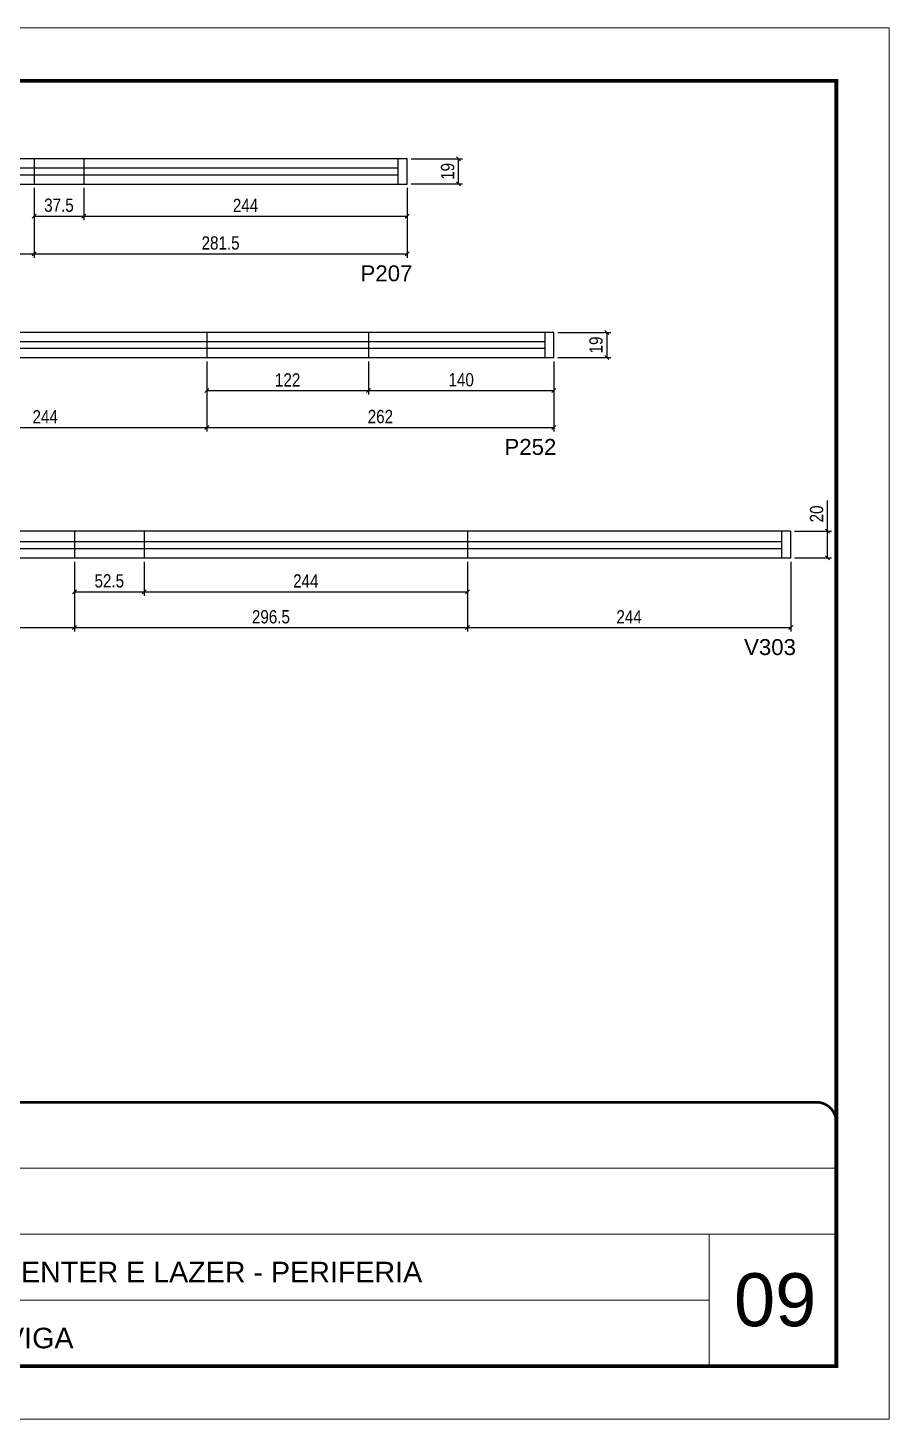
# Model space of a CAD drawing. Extents: x 3245 to 12416, y 917 to 10295.
# Drawn here: x 4080 to 4730, y 6660 to 7710 of the extents above; entities that cross this region are included whole.
import ezdxf

# ---------------------------------------------------------------- set-up
doc = ezdxf.new("R2010")
doc.units = 0
doc.linetypes.add('CONTINUO', pattern=[0])
doc.linetypes.add('DASHED', pattern=[0.75, 0.5, -0.25])
for name, color, linetype in [('5', 5, 'Continuous'), ('COTA', 241, 'Continuous'), ('Painéis', 200, 'Continuous'), ('SARR_2.2x7', 40, 'Continuous')]:
    doc.layers.add(name, color=color, linetype=linetype)
for name, color, linetype, lineweight in [('CARIMBO', 255, 'Continuous', 9), ('Folhas', 255, 'Continuous', 9), ('SARRAFO DE PRESSAO', 251, 'DASHED', 9)]:
    doc.layers.add(name, color=color, linetype=linetype, lineweight=lineweight)
doc.styles.add('ARIAL', font='arial.ttf')
doc.styles.add('COTA TECNICA', font='techl___.ttf', dxfattribs={"height": 10})
doc.styles.add('COTA TECNICA-50', font='techl___.ttf', dxfattribs={"height": 10})
doc.styles.get("Standard").update_dxf_attribs({"font": 'arial.ttf'})
doc.dimstyles.new('COTA PAINEL-50', dxfattribs={"dimtxt": 10, "dimasz": 3, "dimexe": 3, "dimexo": 3, "dimgap": 3, "dimtad": 1, "dimdec": 1, "dimzin": 12, "dimdsep": 46, "dimtxsty": 'COTA TECNICA-50', "dimblk1": 'OBLIQUE', "dimblk2": 'OBLIQUE', "dimsah": 1, "dimcen": 0.9, "dimclrd": 4, "dimclre": 4, "dimclrt": 240, "dimadec": 1, "dimazin": 3, "dimtfac": 1, "dimtdec": 1, "dimtmove": 0, "dimatfit": 3, "dimfxl": 1, "dimtolj": 1, "dimtzin": 12, "dimarcsym": 0})
doc.dimstyles.new('PAINEL', dxfattribs={"dimtxt": 10, "dimasz": 3, "dimexe": 3, "dimexo": 3, "dimgap": 3, "dimtad": 1, "dimdec": 1, "dimzin": 12, "dimdsep": 46, "dimtxsty": 'COTA TECNICA', "dimblk1": 'OBLIQUE', "dimblk2": 'OBLIQUE', "dimsah": 1, "dimcen": 0.9, "dimclrd": 4, "dimclre": 4, "dimclrt": 240, "dimadec": 1, "dimazin": 3, "dimtfac": 1, "dimtdec": 1, "dimtmove": 0, "dimatfit": 3, "dimfxl": 1, "dimtolj": 1, "dimtzin": 12, "dimarcsym": 0})

# ---------------------------------------------------------------- blocks, each defined once
blk = doc.blocks.new('9999999999')
at = {"color": 30, "linetype": 'CONTINUO'}
for p, q in [((98564.6, 34379.6), (99584, 34379.6)), ((98564.6, 34329.8), (99488, 34329.8)), ((99584, 34329.8), (99488, 34329.8)), ((99488, 34329.8), (99488, 34230.2)), ((98564.6, 34280), (99488, 34280))]:
    blk.add_line(p, q, dxfattribs=at)
at = {"color": 30, "linetype": 'CONTINUO', "const_width": 2}
blk.add_lwpolyline([(99584, 34230.2), (99584, 34414.4, 0.414214), (99569, 34429.4), (98229, 34429.4, 0.414214), (98214, 34414.4), (98214, 34245.2, 0.414214), (98229, 34230.2), (99584, 34230.2)], format="xyb", dxfattribs=at)
at = {"layer": 'Folhas'}
blk.add_lwpolyline([(98139, 34190.2), (99624, 34190.2), (99624, 35240.2), (98139, 35240.2)], close=True, dxfattribs=at)
at = {"layer": 'Folhas', "color": 30, "const_width": 3}
blk.add_lwpolyline([(98214, 34230.2), (99584, 34230.2), (99584, 35200.2), (98214, 35200.2)], close=True, dxfattribs=at)
at = {"color": 7, "linetype": 'Continuous', "ltscale": 5, "style": 'ARIAL'}
for s, p in [('BUSINESS CENTER E LAZER - PERIFERIA', (98837.7, 34293.5)), ('FUNDO DE VIGA', (98837.7, 34243.7))]:
    blk.add_text(s, height=15.483, dxfattribs=at).set_placement(p)
blk = doc.blocks.new('_Oblique')
at = {"color": 0, "linetype": 'ByBlock', "lineweight": -2}
blk.add_line((-0.5, -0.5), (0.5, 0.5), dxfattribs=at)
blk = doc.blocks.new('*D852')
at = {"layer": 'COTA', "color": 4, "linetype": 'ByBlock', "lineweight": -2, "transparency": 16777216}
for p, q in [((3841, 7589.3), (3841, 7536.6)), ((4085, 7589.3), (4085, 7536.6)), ((3841, 7539.6), (4085, 7539.6))]:
    blk.add_line(p, q, dxfattribs=at)
at = {"layer": 'Defpoints', "color": 0, "linetype": 'ByBlock', "transparency": 16777216}
for p in [(3841, 7592.3), (4085, 7592.3), (4085, 7539.6)]:
    blk.add_point(p, dxfattribs=at)
at = {"layer": 'COTA', "color": 4, "linetype": 'ByBlock', "lineweight": -2, "transparency": 16777216, "xscale": 3, "yscale": 3, "zscale": 3, "rotation": 180}
blk.add_blockref('_Oblique', (3841, 7539.6), dxfattribs=at)
at = {"layer": 'COTA', "color": 4, "linetype": 'ByBlock', "lineweight": -2, "transparency": 16777216, "xscale": 3, "yscale": 3, "zscale": 3}
blk.add_blockref('_Oblique', (4085, 7539.6), dxfattribs=at)
at = {"layer": 'COTA', "color": 240, "linetype": 'ByBlock', "transparency": 16777216, "insert": (3963, 7547.6), "char_height": 10, "attachment_point": 5, "style": 'COTA TECNICA-50'}
blk.add_mtext('\\A1;244', dxfattribs=at)
blk = doc.blocks.new('*D853')
at = {"layer": 'COTA', "color": 4, "linetype": 'ByBlock', "lineweight": -2, "transparency": 16777216}
for p, q in [((4085, 7589.3), (4085, 7536.6)), ((4366.5, 7589.3), (4366.5, 7536.6)), ((4085, 7539.6), (4366.5, 7539.6))]:
    blk.add_line(p, q, dxfattribs=at)
at = {"layer": 'Defpoints', "color": 0, "linetype": 'ByBlock', "transparency": 16777216}
for p in [(4085, 7592.3), (4366.5, 7592.3), (4366.5, 7539.6)]:
    blk.add_point(p, dxfattribs=at)
at = {"layer": 'COTA', "color": 4, "linetype": 'ByBlock', "lineweight": -2, "transparency": 16777216, "xscale": 3, "yscale": 3, "zscale": 3, "rotation": 180}
blk.add_blockref('_Oblique', (4085, 7539.6), dxfattribs=at)
at = {"layer": 'COTA', "color": 4, "linetype": 'ByBlock', "lineweight": -2, "transparency": 16777216, "xscale": 3, "yscale": 3, "zscale": 3}
blk.add_blockref('_Oblique', (4366.5, 7539.6), dxfattribs=at)
at = {"layer": 'COTA', "color": 240, "linetype": 'ByBlock', "transparency": 16777216, "insert": (4225.7, 7547.7), "char_height": 10, "attachment_point": 5, "style": 'COTA TECNICA-50'}
blk.add_mtext('\\A1;281.5', dxfattribs=at)
blk = doc.blocks.new('*D854')
at = {"layer": 'COTA', "color": 4, "linetype": 'ByBlock', "lineweight": -2, "transparency": 16777216}
for p, q in [((4369.5, 7611.3), (4408.2, 7611.3)), ((4405.2, 7592.3), (4405.2, 7611.3)), ((4369.5, 7592.3), (4408.2, 7592.3))]:
    blk.add_line(p, q, dxfattribs=at)
at = {"layer": 'Defpoints', "color": 0, "linetype": 'ByBlock', "transparency": 16777216}
for p in [(4366.5, 7611.3), (4405.2, 7611.3), (4366.5, 7592.3)]:
    blk.add_point(p, dxfattribs=at)
at = {"layer": 'COTA', "color": 4, "linetype": 'ByBlock', "lineweight": -2, "transparency": 16777216, "xscale": 3, "yscale": 3, "zscale": 3}
for p, rotation in [((4405.2, 7611.3), 90), ((4405.2, 7592.3), 270)]:
    blk.add_blockref('_Oblique', p, dxfattribs=dict(at, rotation=rotation))
at = {"layer": 'COTA', "color": 240, "linetype": 'ByBlock', "transparency": 16777216, "insert": (4397.1, 7601.8), "char_height": 10, "attachment_point": 5, "rotation": 90, "style": 'COTA TECNICA-50'}
blk.add_mtext('\\A1;19', dxfattribs=at)
blk = doc.blocks.new('*D856')
at = {"layer": 'COTA', "color": 4, "lineweight": -2, "transparency": 16777216}
for p, q in [((4085, 7589.3), (4085, 7565)), ((4122.5, 7589.3), (4122.5, 7565)), ((4085, 7568), (4122.5, 7568))]:
    blk.add_line(p, q, dxfattribs=at)
at = {"layer": 'Defpoints', "color": 0, "transparency": 16777216}
for p in [(4085, 7592.3), (4122.5, 7592.3), (4122.5, 7568)]:
    blk.add_point(p, dxfattribs=at)
at = {"layer": 'COTA', "color": 4, "lineweight": -2, "transparency": 16777216, "xscale": 3, "yscale": 3, "zscale": 3, "rotation": 180}
blk.add_blockref('_Oblique', (4085, 7568), dxfattribs=at)
at = {"layer": 'COTA', "color": 4, "lineweight": -2, "transparency": 16777216, "xscale": 3, "yscale": 3, "zscale": 3}
blk.add_blockref('_Oblique', (4122.5, 7568), dxfattribs=at)
at = {"layer": 'COTA', "color": 240, "transparency": 16777216, "insert": (4103.7, 7576.2), "char_height": 10, "attachment_point": 5, "style": 'COTA TECNICA'}
blk.add_mtext('\\A1;37.5', dxfattribs=at)
blk = doc.blocks.new('*D857')
at = {"layer": 'COTA', "color": 4, "lineweight": -2, "transparency": 16777216}
for p, q in [((4122.5, 7589.3), (4122.5, 7565)), ((4366.5, 7589.3), (4366.5, 7565)), ((4122.5, 7568), (4366.5, 7568))]:
    blk.add_line(p, q, dxfattribs=at)
at = {"layer": 'Defpoints', "color": 0, "transparency": 16777216}
for p in [(4122.5, 7592.3), (4366.5, 7592.3), (4366.5, 7568)]:
    blk.add_point(p, dxfattribs=at)
at = {"layer": 'COTA', "color": 4, "lineweight": -2, "transparency": 16777216, "xscale": 3, "yscale": 3, "zscale": 3, "rotation": 180}
blk.add_blockref('_Oblique', (4122.5, 7568), dxfattribs=at)
at = {"layer": 'COTA', "color": 4, "lineweight": -2, "transparency": 16777216, "xscale": 3, "yscale": 3, "zscale": 3}
blk.add_blockref('_Oblique', (4366.5, 7568), dxfattribs=at)
at = {"layer": 'COTA', "color": 240, "transparency": 16777216, "insert": (4244.5, 7576.1), "char_height": 10, "attachment_point": 5, "style": 'COTA TECNICA'}
blk.add_mtext('\\A1;244', dxfattribs=at)
blk = doc.blocks.new('*D865')
at = {"layer": 'COTA', "color": 4, "linetype": 'ByBlock', "lineweight": -2, "transparency": 16777216}
for p, q in [((3871.5, 7307.2), (3871.5, 7254.5)), ((4115.5, 7307.2), (4115.5, 7254.5)), ((3871.5, 7257.5), (4115.5, 7257.5))]:
    blk.add_line(p, q, dxfattribs=at)
at = {"layer": 'Defpoints', "color": 0, "linetype": 'ByBlock', "transparency": 16777216}
for p in [(3871.5, 7310.2), (4115.5, 7310.2), (4115.5, 7257.5)]:
    blk.add_point(p, dxfattribs=at)
at = {"layer": 'COTA', "color": 4, "linetype": 'ByBlock', "lineweight": -2, "transparency": 16777216, "xscale": 3, "yscale": 3, "zscale": 3, "rotation": 180}
blk.add_blockref('_Oblique', (3871.5, 7257.5), dxfattribs=at)
at = {"layer": 'COTA', "color": 4, "linetype": 'ByBlock', "lineweight": -2, "transparency": 16777216, "xscale": 3, "yscale": 3, "zscale": 3}
blk.add_blockref('_Oblique', (4115.5, 7257.5), dxfattribs=at)
at = {"layer": 'COTA', "color": 240, "linetype": 'ByBlock', "transparency": 16777216, "insert": (3993.5, 7265.6), "char_height": 10, "attachment_point": 5, "style": 'COTA TECNICA-50'}
blk.add_mtext('\\A1;244', dxfattribs=at)
blk = doc.blocks.new('*D869')
at = {"layer": 'COTA', "color": 4, "linetype": 'ByBlock', "lineweight": -2, "transparency": 16777216}
for p, q in [((4683.7, 7330.2), (4683.7, 7353.4)), ((4659, 7330.2), (4686.7, 7330.2)), ((4683.7, 7310.2), (4683.7, 7330.2)), ((4659, 7310.2), (4686.7, 7310.2))]:
    blk.add_line(p, q, dxfattribs=at)
at = {"layer": 'Defpoints', "color": 0, "linetype": 'ByBlock', "transparency": 16777216}
for p in [(4656, 7330.2), (4683.7, 7330.2), (4656, 7310.2)]:
    blk.add_point(p, dxfattribs=at)
at = {"layer": 'COTA', "color": 4, "linetype": 'ByBlock', "lineweight": -2, "transparency": 16777216, "xscale": 3, "yscale": 3, "zscale": 3}
for p, rotation in [((4683.7, 7330.2), 90), ((4683.7, 7310.2), 270)]:
    blk.add_blockref('_Oblique', p, dxfattribs=dict(at, rotation=rotation))
at = {"layer": 'COTA', "color": 240, "linetype": 'ByBlock', "transparency": 16777216, "insert": (4675.6, 7343.3), "char_height": 10, "attachment_point": 5, "rotation": 90, "style": 'COTA TECNICA-50'}
blk.add_mtext('\\A1;20', dxfattribs=at)
blk = doc.blocks.new('*D864')
at = {"layer": 'COTA', "color": 4, "lineweight": -2, "transparency": 16777216}
for p, q in [((4115.5, 7307.2), (4115.5, 7254.5)), ((4412, 7307.2), (4412, 7254.5)), ((4115.5, 7257.5), (4412, 7257.5))]:
    blk.add_line(p, q, dxfattribs=at)
at = {"layer": 'Defpoints', "color": 0, "transparency": 16777216}
for p in [(4115.5, 7310.2), (4412, 7310.2), (4412, 7257.5)]:
    blk.add_point(p, dxfattribs=at)
at = {"layer": 'COTA', "color": 4, "lineweight": -2, "transparency": 16777216, "xscale": 3, "yscale": 3, "zscale": 3, "rotation": 180}
blk.add_blockref('_Oblique', (4115.5, 7257.5), dxfattribs=at)
at = {"layer": 'COTA', "color": 4, "lineweight": -2, "transparency": 16777216, "xscale": 3, "yscale": 3, "zscale": 3}
blk.add_blockref('_Oblique', (4412, 7257.5), dxfattribs=at)
at = {"layer": 'COTA', "color": 240, "transparency": 16777216, "insert": (4263.7, 7265.6), "char_height": 10, "attachment_point": 5, "style": 'COTA TECNICA'}
blk.add_mtext('\\A1;296.5', dxfattribs=at)
blk = doc.blocks.new('*D867')
at = {"layer": 'COTA', "color": 4, "lineweight": -2, "transparency": 16777216}
for p, q in [((4412, 7307.2), (4412, 7254.5)), ((4656, 7307.2), (4656, 7254.5)), ((4412, 7257.5), (4656, 7257.5))]:
    blk.add_line(p, q, dxfattribs=at)
at = {"layer": 'Defpoints', "color": 0, "transparency": 16777216}
for p in [(4412, 7310.2), (4656, 7310.2), (4656, 7257.5)]:
    blk.add_point(p, dxfattribs=at)
at = {"layer": 'COTA', "color": 4, "lineweight": -2, "transparency": 16777216, "xscale": 3, "yscale": 3, "zscale": 3, "rotation": 180}
blk.add_blockref('_Oblique', (4412, 7257.5), dxfattribs=at)
at = {"layer": 'COTA', "color": 4, "lineweight": -2, "transparency": 16777216, "xscale": 3, "yscale": 3, "zscale": 3}
blk.add_blockref('_Oblique', (4656, 7257.5), dxfattribs=at)
at = {"layer": 'COTA', "color": 240, "transparency": 16777216, "insert": (4534, 7265.6), "char_height": 10, "attachment_point": 5, "style": 'COTA TECNICA'}
blk.add_mtext('\\A1;244', dxfattribs=at)
blk = doc.blocks.new('*D874')
at = {"layer": 'COTA', "color": 4, "lineweight": -2, "transparency": 16777216}
for p, q in [((4115.5, 7307.2), (4115.5, 7281.6)), ((4168, 7307.2), (4168, 7281.6)), ((4115.5, 7284.6), (4168, 7284.6))]:
    blk.add_line(p, q, dxfattribs=at)
at = {"layer": 'Defpoints', "color": 0, "transparency": 16777216}
for p in [(4115.5, 7310.2), (4168, 7310.2), (4168, 7284.6)]:
    blk.add_point(p, dxfattribs=at)
at = {"layer": 'COTA', "color": 4, "lineweight": -2, "transparency": 16777216, "xscale": 3, "yscale": 3, "zscale": 3, "rotation": 180}
blk.add_blockref('_Oblique', (4115.5, 7284.6), dxfattribs=at)
at = {"layer": 'COTA', "color": 4, "lineweight": -2, "transparency": 16777216, "xscale": 3, "yscale": 3, "zscale": 3}
blk.add_blockref('_Oblique', (4168, 7284.6), dxfattribs=at)
at = {"layer": 'COTA', "color": 240, "transparency": 16777216, "insert": (4141.7, 7292.7), "char_height": 10, "attachment_point": 5, "style": 'COTA TECNICA'}
blk.add_mtext('\\A1;52.5', dxfattribs=at)
blk = doc.blocks.new('*D879')
at = {"layer": 'COTA', "color": 4, "lineweight": -2, "transparency": 16777216}
for p, q in [((4168, 7307.2), (4168, 7281.6)), ((4412, 7307.2), (4412, 7281.6)), ((4168, 7284.6), (4412, 7284.6))]:
    blk.add_line(p, q, dxfattribs=at)
at = {"layer": 'Defpoints', "color": 0, "transparency": 16777216}
for p in [(4168, 7310.2), (4412, 7310.2), (4412, 7284.6)]:
    blk.add_point(p, dxfattribs=at)
at = {"layer": 'COTA', "color": 4, "lineweight": -2, "transparency": 16777216, "xscale": 3, "yscale": 3, "zscale": 3, "rotation": 180}
blk.add_blockref('_Oblique', (4168, 7284.6), dxfattribs=at)
at = {"layer": 'COTA', "color": 4, "lineweight": -2, "transparency": 16777216, "xscale": 3, "yscale": 3, "zscale": 3}
blk.add_blockref('_Oblique', (4412, 7284.6), dxfattribs=at)
at = {"layer": 'COTA', "color": 240, "transparency": 16777216, "insert": (4290, 7292.7), "char_height": 10, "attachment_point": 5, "style": 'COTA TECNICA'}
blk.add_mtext('\\A1;244', dxfattribs=at)
blk = doc.blocks.new('*D918')
at = {"layer": 'COTA', "color": 4, "linetype": 'ByBlock', "lineweight": -2, "transparency": 16777216}
for p, q in [((3971.3, 7458.3), (3971.3, 7405.6)), ((4215.3, 7458.3), (4215.3, 7405.6)), ((3971.3, 7408.6), (4215.3, 7408.6))]:
    blk.add_line(p, q, dxfattribs=at)
at = {"layer": 'Defpoints', "color": 0, "linetype": 'ByBlock', "transparency": 16777216}
for p in [(3971.3, 7461.3), (4215.3, 7461.3), (4215.3, 7408.6)]:
    blk.add_point(p, dxfattribs=at)
at = {"layer": 'COTA', "color": 4, "linetype": 'ByBlock', "lineweight": -2, "transparency": 16777216, "xscale": 3, "yscale": 3, "zscale": 3, "rotation": 180}
blk.add_blockref('_Oblique', (3971.3, 7408.6), dxfattribs=at)
at = {"layer": 'COTA', "color": 4, "linetype": 'ByBlock', "lineweight": -2, "transparency": 16777216, "xscale": 3, "yscale": 3, "zscale": 3}
blk.add_blockref('_Oblique', (4215.3, 7408.6), dxfattribs=at)
at = {"layer": 'COTA', "color": 240, "linetype": 'ByBlock', "transparency": 16777216, "insert": (4093.3, 7416.6), "char_height": 10, "attachment_point": 5, "style": 'COTA TECNICA-50'}
blk.add_mtext('\\A1;244', dxfattribs=at)
blk = doc.blocks.new('*D919')
at = {"layer": 'COTA', "color": 4, "linetype": 'ByBlock', "lineweight": -2, "transparency": 16777216}
for p, q in [((4215.3, 7458.3), (4215.3, 7405.6)), ((4477.3, 7458.3), (4477.3, 7405.6)), ((4215.3, 7408.6), (4477.3, 7408.6))]:
    blk.add_line(p, q, dxfattribs=at)
at = {"layer": 'Defpoints', "color": 0, "linetype": 'ByBlock', "transparency": 16777216}
for p in [(4215.3, 7461.3), (4477.3, 7461.3), (4477.3, 7408.6)]:
    blk.add_point(p, dxfattribs=at)
at = {"layer": 'COTA', "color": 4, "linetype": 'ByBlock', "lineweight": -2, "transparency": 16777216, "xscale": 3, "yscale": 3, "zscale": 3, "rotation": 180}
blk.add_blockref('_Oblique', (4215.3, 7408.6), dxfattribs=at)
at = {"layer": 'COTA', "color": 4, "linetype": 'ByBlock', "lineweight": -2, "transparency": 16777216, "xscale": 3, "yscale": 3, "zscale": 3}
blk.add_blockref('_Oblique', (4477.3, 7408.6), dxfattribs=at)
at = {"layer": 'COTA', "color": 240, "linetype": 'ByBlock', "transparency": 16777216, "insert": (4346.3, 7416.7), "char_height": 10, "attachment_point": 5, "style": 'COTA TECNICA-50'}
blk.add_mtext('\\A1;262', dxfattribs=at)
blk = doc.blocks.new('*D920')
at = {"layer": 'COTA', "color": 4, "lineweight": -2, "transparency": 16777216}
for p, q in [((4480.3, 7480.3), (4520.2, 7480.3)), ((4517.2, 7480.3), (4517.2, 7461.3)), ((4480.3, 7461.3), (4520.2, 7461.3))]:
    blk.add_line(p, q, dxfattribs=at)
at = {"layer": 'Defpoints', "color": 0, "transparency": 16777216}
for p in [(4477.3, 7480.3), (4477.3, 7461.3), (4517.2, 7461.3)]:
    blk.add_point(p, dxfattribs=at)
at = {"layer": 'COTA', "color": 4, "lineweight": -2, "transparency": 16777216, "xscale": 3, "yscale": 3, "zscale": 3}
for p, rotation in [((4517.2, 7480.3), 90), ((4517.2, 7461.3), 270)]:
    blk.add_blockref('_Oblique', p, dxfattribs=dict(at, rotation=rotation))
at = {"layer": 'COTA', "color": 240, "transparency": 16777216, "insert": (4509.1, 7470.8), "char_height": 10, "attachment_point": 5, "rotation": 90, "style": 'COTA TECNICA'}
blk.add_mtext('\\A1;19', dxfattribs=at)
blk = doc.blocks.new('*D921')
at = {"layer": 'COTA', "color": 4, "lineweight": -2, "transparency": 16777216}
for p, q in [((4215.3, 7458.3), (4215.3, 7433.4)), ((4337.3, 7458.3), (4337.3, 7433.4)), ((4215.3, 7436.4), (4337.3, 7436.4))]:
    blk.add_line(p, q, dxfattribs=at)
at = {"layer": 'Defpoints', "color": 0, "transparency": 16777216}
for p in [(4215.3, 7461.3), (4337.3, 7461.3), (4337.3, 7436.4)]:
    blk.add_point(p, dxfattribs=at)
at = {"layer": 'COTA', "color": 4, "lineweight": -2, "transparency": 16777216, "xscale": 3, "yscale": 3, "zscale": 3, "rotation": 180}
blk.add_blockref('_Oblique', (4215.3, 7436.4), dxfattribs=at)
at = {"layer": 'COTA', "color": 4, "lineweight": -2, "transparency": 16777216, "xscale": 3, "yscale": 3, "zscale": 3}
blk.add_blockref('_Oblique', (4337.3, 7436.4), dxfattribs=at)
at = {"layer": 'COTA', "color": 240, "transparency": 16777216, "insert": (4276.3, 7444.4), "char_height": 10, "attachment_point": 5, "style": 'COTA TECNICA'}
blk.add_mtext('\\A1;122', dxfattribs=at)
blk = doc.blocks.new('*D922')
at = {"layer": 'COTA', "color": 4, "lineweight": -2, "transparency": 16777216}
for p, q in [((4337.3, 7458.3), (4337.3, 7433.4)), ((4477.3, 7458.3), (4477.3, 7433.4)), ((4337.3, 7436.4), (4477.3, 7436.4))]:
    blk.add_line(p, q, dxfattribs=at)
at = {"layer": 'Defpoints', "color": 0, "transparency": 16777216}
for p in [(4337.3, 7461.3), (4477.3, 7461.3), (4477.3, 7436.4)]:
    blk.add_point(p, dxfattribs=at)
at = {"layer": 'COTA', "color": 4, "lineweight": -2, "transparency": 16777216, "xscale": 3, "yscale": 3, "zscale": 3, "rotation": 180}
blk.add_blockref('_Oblique', (4337.3, 7436.4), dxfattribs=at)
at = {"layer": 'COTA', "color": 4, "lineweight": -2, "transparency": 16777216, "xscale": 3, "yscale": 3, "zscale": 3}
blk.add_blockref('_Oblique', (4477.3, 7436.4), dxfattribs=at)
at = {"layer": 'COTA', "color": 240, "transparency": 16777216, "insert": (4407.3, 7444.5), "char_height": 10, "attachment_point": 5, "style": 'COTA TECNICA'}
blk.add_mtext('\\A1;140', dxfattribs=at)

msp = doc.modelspace()

# ---------------------------------------------------------------- linework, layer by layer
at = {"layer": 'Painéis', "linetype": 'Continuous'}
for p, q in [((4084.99, 7611.27), (4084.99, 7592.27)), ((4122.49, 7611.27), (4122.49, 7592.27)), ((4215.35, 7480.26), (4215.35, 7461.26)), ((4337.35, 7480.26), (4337.35, 7461.26)), ((4115.49, 7330.17), (4115.49, 7310.17)), ((4167.99, 7330.17), (4167.99, 7310.17)), ((4411.99, 7330.17), (4411.99, 7310.17))]:
    msp.add_line(p, q, dxfattribs=at)
for points in [[(3840.99, 7592.27), (4366.49, 7592.27), (4366.49, 7611.27), (3840.99, 7611.27)], [(3971.35, 7461.26), (4477.35, 7461.26), (4477.35, 7480.26), (3971.35, 7480.26)], [(3871.49, 7310.17), (4655.99, 7310.17), (4655.99, 7330.17), (3871.49, 7330.17)]]:
    msp.add_lwpolyline(points, close=True, dxfattribs=at)
at = {"layer": 'SARR_2.2x7', "linetype": 'Continuous'}
for p, q in [((4084.99, 7604.27), (3847.99, 7604.27)), ((4359.49, 7604.27), (4084.99, 7604.27)), ((4359.49, 7611.27), (4359.49, 7592.27)), ((3847.99, 7599.27), (4084.99, 7599.27)), ((4084.99, 7599.27), (4359.49, 7599.27)), ((4470.35, 7480.26), (4470.35, 7461.26)), ((4215.35, 7473.26), (3978.35, 7473.26)), ((3978.35, 7468.26), (4215.35, 7468.26)), ((4470.35, 7473.26), (4215.35, 7473.26)), ((4215.35, 7468.26), (4470.35, 7468.26)), ((4648.99, 7330.17), (4648.99, 7310.17)), ((4115.49, 7322.17), (3878.49, 7322.17)), ((4411.99, 7322.17), (4115.49, 7322.17)), ((4648.99, 7322.17), (4411.99, 7322.17)), ((3878.49, 7317.17), (4115.49, 7317.17)), ((4115.49, 7317.17), (4411.99, 7317.17)), ((4411.99, 7317.17), (4648.99, 7317.17))]:
    msp.add_line(p, q, dxfattribs=at)

# ---------------------------------------------------------------- block references
at = {"layer": 'SARRAFO DE PRESSAO', "color": 6, "linetype": 'ByBlock'}
msp.add_blockref('9999999999', (-94893.63, -27530.07), dxfattribs=at)

# ---------------------------------------------------------------- texts
at = {"layer": '5', "linetype": 'Continuous'}
for s, p in [('P207', (4331.33, 7518.88)), ('P252', (4439.97, 7387.87)), ('V303', (4620.83, 7236.79))]:
    msp.add_text(s, height=12, rotation=359.99996, dxfattribs=at).set_placement(p)
at = {"layer": 'CARIMBO', "style": 'ARIAL'}
msp.add_text('09', height=40, dxfattribs=at).set_placement((4613.2, 6730.27))

# ---------------------------------------------------------------- dimensions: what is measured, and where the dimension line sits
at = {"layer": 'COTA', "linetype": 'ByBlock'}
for base, p1, p2, picture, middle in [((4405.18, 7611.27), (4366.49, 7592.27), (4366.49, 7611.27), '*D854', (4397.09, 7601.77)), ((4683.69, 7330.17), (4655.99, 7310.17), (4655.99, 7330.17), '*D869', (4675.59, 7343.28))]:
    dim = msp.add_linear_dim(base=base, p1=p1, p2=p2, angle=90, dimstyle='COTA PAINEL-50', override={"dimarcsym": 1}, dxfattribs=at)
    dim.commit()
    dim.dimension.update_dxf_attribs({"geometry": picture, "text_midpoint": middle})
for base, p1, p2, picture, middle in [((4084.99, 7539.58), (3840.99, 7592.27), (4084.99, 7592.27), '*D852', (3962.99, 7547.65)), ((4366.49, 7539.58), (4084.99, 7592.27), (4366.49, 7592.27), '*D853', (4225.74, 7547.71)), ((4215.35, 7408.57), (3971.35, 7461.26), (4215.35, 7461.26), '*D918', (4093.35, 7416.64)), ((4477.35, 7408.57), (4215.35, 7461.26), (4477.35, 7461.26), '*D919', (4346.35, 7416.67)), ((4115.49, 7257.48), (3871.49, 7310.17), (4115.49, 7310.17), '*D865', (3993.49, 7265.56))]:
    dim = msp.add_linear_dim(base=base, p1=p1, p2=p2, dimstyle='COTA PAINEL-50', override={"dimarcsym": 1}, dxfattribs=at)
    dim.commit()
    dim.dimension.update_dxf_attribs({"geometry": picture, "text_midpoint": middle})
at = {"layer": 'COTA'}
for base, p1, p2, picture, middle in [((4122.49, 7568.01), (4084.99, 7592.27), (4122.49, 7592.27), '*D856', (4103.74, 7576.23)), ((4337.35, 7436.38), (4215.35, 7461.26), (4337.35, 7461.26), '*D921', (4276.35, 7444.44)), ((4411.99, 7257.48), (4115.49, 7310.17), (4411.99, 7310.17), '*D864', (4263.74, 7265.62)), ((4167.99, 7284.6), (4115.49, 7310.17), (4167.99, 7310.17), '*D874', (4141.74, 7292.71)), ((4411.99, 7284.6), (4167.99, 7310.17), (4411.99, 7310.17), '*D879', (4289.99, 7292.67))]:
    dim = msp.add_linear_dim(base=base, p1=p1, p2=p2, dimstyle='PAINEL', dxfattribs=at)
    dim.commit()
    dim.dimension.update_dxf_attribs({"geometry": picture, "text_midpoint": middle})
for base, p1, p2, picture, middle in [((4366.49, 7568.01), (4122.49, 7592.27), (4366.49, 7592.27), '*D857', (4244.49, 7576.09)), ((4477.35, 7436.38), (4337.35, 7461.26), (4477.35, 7461.26), '*D922', (4407.35, 7444.48)), ((4655.99, 7257.48), (4411.99, 7310.17), (4655.99, 7310.17), '*D867', (4533.99, 7265.56))]:
    dim = msp.add_linear_dim(base=base, p1=p1, p2=p2, dimstyle='PAINEL', override={"dimtmove": 1}, dxfattribs=at)
    dim.commit()
    dim.dimension.update_dxf_attribs({"geometry": picture, "text_midpoint": middle})
dim = msp.add_linear_dim(base=(4517.17, 7461.26), p1=(4477.35, 7480.26), p2=(4477.35, 7461.26), angle=90, dimstyle='PAINEL', dxfattribs=at)
dim.commit()
dim.dimension.update_dxf_attribs({"geometry": '*D920', "text_midpoint": (4509.08, 7470.76)})

doc.saveas('drawing.dxf')
